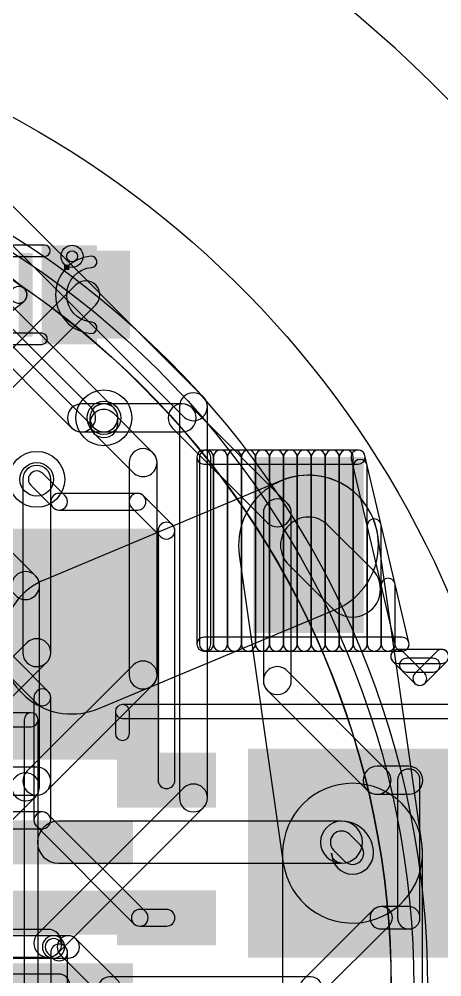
# Model space of a CAD drawing. Extents: x 0 to 2.5, y 0 to 3.1.
# Drawn here: x 0.8045 to 0.9555, y 2.558 to 2.9007 of the extents above; entities that cross this region are included whole.
import ezdxf

# ---------------------------------------------------------------- set-up
doc = ezdxf.new("R2010")
doc.units = 0
for name, color, linetype in [('1', 22, 'CONTINUOUS'), ('15', 6, 'CONTINUOUS'), ('16', 175, 'CONTINUOUS'), ('18', 82, 'CONTINUOUS'), ('19', 53, 'CONTINUOUS'), ('2', 4, 'CONTINUOUS'), ('21', 253, 'CONTINUOUS'), ('22', 253, 'CONTINUOUS'), ('31', 253, 'CONTINUOUS'), ('32', 253, 'CONTINUOUS'), ('46', 140, 'CONTINUOUS'), ('51', 253, 'CONTINUOUS')]:
    doc.layers.add(name, color=color, linetype=linetype)

# ---------------------------------------------------------------- blocks, each defined once
blk = doc.blocks.new('RECT')
blk.add_solid([(-0.5, -0.5), (0.5, -0.5), (-0.5, 0.5), (0.5, 0.5)])
blk = doc.blocks.new('ROUNDV')
blk.add_circle((0, 0), 0.5)

msp = doc.modelspace()

# ---------------------------------------------------------------- linework, layer by layer
at = {"layer": '1'}
for points in [[(0.945531, 2.554331, 1), (0.950531, 2.554331, 0.414214), (0.633071, 2.871791, 1), (0.633071, 2.866791, -0.414214)], [(0.801803, 2.768464), (0.831835, 2.798496, 1), (0.824764, 2.805567), (0.794732, 2.775536, 1)], [(0.87048, 2.741476), (0.925598, 2.741476, 1), (0.925598, 2.746476), (0.87048, 2.746476, 1)], [(0.87298, 2.677047), (0.87298, 2.743976, 1), (0.86798, 2.743976), (0.86798, 2.677047, 1)], [(0.873886, 2.677047), (0.873886, 2.743976, 1), (0.868886, 2.743976), (0.868886, 2.677047, 1)], [(0.878886, 2.677047), (0.878886, 2.743976, 1), (0.873886, 2.743976), (0.873886, 2.677047, 1)], [(0.883886, 2.677047), (0.883886, 2.743976, 1), (0.878886, 2.743976), (0.878886, 2.677047, 1)], [(0.888886, 2.677047), (0.888886, 2.743976, 1), (0.883886, 2.743976), (0.883886, 2.677047, 1)], [(0.893886, 2.677047), (0.893886, 2.743976, 1), (0.888886, 2.743976), (0.888886, 2.677047, 1)], [(0.898886, 2.677047), (0.898886, 2.743976, 1), (0.893886, 2.743976), (0.893886, 2.677047, 1)], [(0.903886, 2.677047), (0.903886, 2.743976, 1), (0.898886, 2.743976), (0.898886, 2.677047, 1)], [(0.908886, 2.677047), (0.908886, 2.743976, 1), (0.903886, 2.743976), (0.903886, 2.677047, 1)], [(0.913886, 2.677047), (0.913886, 2.743976, 1), (0.908886, 2.743976), (0.908886, 2.677047, 1)], [(0.918886, 2.677047), (0.918886, 2.743976, 1), (0.913886, 2.743976), (0.913886, 2.677047, 1)], [(0.923886, 2.677047), (0.923886, 2.743976, 1), (0.918886, 2.743976), (0.918886, 2.677047, 1)], [(0.923165, 2.743404), (0.938913, 2.676475, 1), (0.94378, 2.67762), (0.928032, 2.744549, 1)], [(0.928886, 2.677047), (0.928886, 2.74063, 1), (0.923886, 2.74063), (0.923886, 2.677047, 1)], [(0.83289, 2.653986), (0.917535, 2.689419, 1), (0.898228, 2.735541), (0.813583, 2.700108, 1)], [(0.948379, 2.60578), (0.932631, 2.716016, 1), (0.883133, 2.708945), (0.898881, 2.598709, 1)], [(0.930701, 2.703803), (0.914953, 2.719551, 1), (0.900811, 2.705409), (0.916559, 2.689661, 1)], [(0.933886, 2.677047), (0.933886, 2.71938, 1), (0.928886, 2.71938), (0.928886, 2.677047, 1)], [(0.938886, 2.677047), (0.938886, 2.69813, 1), (0.933886, 2.69813), (0.933886, 2.677047, 1)], [(0.941346, 2.679547), (0.87048, 2.679547, 1), (0.87048, 2.674547), (0.941346, 2.674547, 1)], [(0.94863, 2.507756), (0.94863, 2.602244, 1), (0.89863, 2.602244), (0.89863, 2.507756, 1)], [(0.818512, 2.598681), (0.919693, 2.598681, 1), (0.919693, 2.613681), (0.818512, 2.613681, 1)], [(0.91613, 2.602244, 1), (0.93113, 2.602244, 0.414214), (0.919693, 2.613681, 1), (0.919693, 2.598681, -0.414214)], [(0.916864, 2.603353), (0.920801, 2.599416, 1), (0.926458, 2.605073), (0.922521, 2.60901, 1)], [(0.818512, 2.559), (0.76974, 2.559, 1), (0.76974, 2.551), (0.818512, 2.551, 1)]]:
    msp.add_lwpolyline(points, format="xyb", close=True, dxfattribs=at)
at = {"layer": '15'}
for points in [[(0.82974, 2.758), (0.82974, 2.756, 1), (0.83974, 2.756), (0.83974, 2.758, 1)], [(0.831205, 2.752464), (0.845205, 2.738464, 1), (0.852276, 2.745536), (0.838276, 2.759536, 1)], [(0.84374, 2.742), (0.84374, 2.666, 1), (0.85374, 2.666), (0.85374, 2.742, 1)], [(0.80574, 2.736), (0.80574, 2.674, 1), (0.81574, 2.674), (0.81574, 2.736, 1)], [(0.807205, 2.677536), (0.793205, 2.663536, 1), (0.800276, 2.656464), (0.814276, 2.670464, 1)], [(0.845205, 2.669536), (0.807205, 2.631536, 1), (0.814276, 2.624464), (0.852276, 2.662464, 1)], [(0.81074, 2.633), (0.72874, 2.633, 1), (0.72874, 2.623), (0.81074, 2.623, 1)]]:
    msp.add_lwpolyline(points, format="xyb", close=True, dxfattribs=at)
at = {"layer": '16'}
for points in [[(0.945531, 2.554331, 1), (0.950531, 2.554331, 0.414214), (0.633071, 2.871791, 1), (0.633071, 2.866791, -0.414214)], [(0.789205, 2.788464), (0.823205, 2.754464, 1), (0.830276, 2.761536), (0.796276, 2.795536, 1)], [(0.82674, 2.753), (0.83474, 2.753, 1), (0.83474, 2.763), (0.82674, 2.763, 1)], [(0.86274, 2.763), (0.83474, 2.763, 1), (0.83474, 2.753), (0.86274, 2.753, 1)], [(0.859205, 2.754464), (0.893205, 2.720464, 1), (0.900276, 2.727536), (0.866276, 2.761536, 1)], [(0.820861, 2.730121), (0.812861, 2.738121, 1), (0.808619, 2.733879), (0.816619, 2.725879, 1)], [(0.84674, 2.731), (0.81874, 2.731, 1), (0.81874, 2.725), (0.84674, 2.725, 1)], [(0.859224, 2.719759), (0.848861, 2.730121, 1), (0.844619, 2.725879), (0.854981, 2.715516, 1)], [(0.89174, 2.724), (0.89174, 2.664, 1), (0.90174, 2.664), (0.90174, 2.724, 1)], [(0.860102, 2.62835), (0.860102, 2.717638, 1), (0.854102, 2.717638), (0.854102, 2.62835, 1)], [(0.814861, 2.660121), (0.792861, 2.682121, 1), (0.788619, 2.677879), (0.810619, 2.655879, 1)], [(0.893205, 2.660464), (0.928854, 2.624815, 1), (0.935925, 2.631886), (0.900276, 2.667536, 1)], [(0.80974, 2.658), (0.80974, 2.614, 1), (0.81574, 2.614), (0.81574, 2.658, 1)], [(0.49374, 2.6475), (0.80874, 2.6475, 1), (0.80874, 2.6525), (0.49374, 2.6525, 1)], [(0.80624, 2.65), (0.80624, 2.45, 1), (0.81124, 2.45), (0.81124, 2.65, 1)], [(0.93239, 2.62335), (0.943717, 2.62335, 1), (0.943717, 2.63335), (0.93239, 2.63335, 1)], [(0.939717, 2.62835), (0.939717, 2.579138, 1), (0.947717, 2.579138), (0.947717, 2.62835, 1)], [(0.77674, 2.611), (0.81274, 2.611, 1), (0.81274, 2.617), (0.77674, 2.617, 1)], [(0.810619, 2.611879), (0.845481, 2.577016, 1), (0.849724, 2.581259), (0.814861, 2.616121, 1)], [(0.847602, 2.576138), (0.857102, 2.576138, 1), (0.857102, 2.582138), (0.847602, 2.582138, 1)], [(0.93105, 2.581966), (0.905912, 2.556828, 1), (0.911569, 2.551172), (0.936706, 2.576309, 1)], [(0.943717, 2.583138), (0.933878, 2.583138, 1), (0.933878, 2.575138), (0.943717, 2.575138, 1)], [(0.790126, 2.564701), (0.81674, 2.564701, 1), (0.81674, 2.572701), (0.790126, 2.572701, 1)], [(0.81674, 2.564701), (0.822039, 2.564701, 1), (0.822039, 2.572701), (0.81674, 2.572701, 1)], [(0.820861, 2.568822), (0.818861, 2.570822, 1), (0.814619, 2.566579), (0.816619, 2.564579, 1)], [(0.819211, 2.565872), (0.833912, 2.551172, 1), (0.839569, 2.556828), (0.824868, 2.571529, 1)], [(0.81574, 2.566701), (0.81574, 2.428, 1), (0.82174, 2.428), (0.82174, 2.566701, 1)], [(0.90874, 2.558), (0.83674, 2.558, 1), (0.83674, 2.55), (0.90874, 2.55, 1)]]:
    msp.add_lwpolyline(points, format="xyb", close=True, dxfattribs=at)
at = {"layer": '19'}
for radius in [0.304381, 0.304281]:
    msp.add_circle((0.633071, 2.554331), radius, dxfattribs=at)
at = {"layer": '2'}
for points in [[(0.870276, 2.765536), (0.796276, 2.839536, 1), (0.789205, 2.832464), (0.863205, 2.758464, 1)], [(0.781205, 2.804464), (0.831205, 2.754464, 1), (0.838276, 2.761536), (0.788276, 2.811536, 1)], [(0.87174, 2.622), (0.87174, 2.762, 1), (0.86174, 2.762), (0.86174, 2.622, 1)], [(0.785236, 2.712433), (0.803205, 2.694464, 1), (0.810276, 2.701536), (0.792307, 2.719504, 1)], [(0.80174, 2.698), (0.80174, 2.626, 1), (0.81174, 2.626), (0.81174, 2.698, 1)], [(0.803205, 2.629536), (0.777205, 2.603536, 1), (0.784276, 2.596464), (0.810276, 2.622464, 1)], [(0.818276, 2.566464), (0.870276, 2.618464, 1), (0.863205, 2.625536), (0.811205, 2.573536, 1)], [(0.65474, 2.565), (0.81474, 2.565, 1), (0.81474, 2.575), (0.65474, 2.575, 1)]]:
    msp.add_lwpolyline(points, format="xyb", close=True, dxfattribs=at)
at = {"layer": '21'}
for points in [[(0.806146, 2.804374), (0.793646, 2.814374, 1), (0.789898, 2.809689), (0.802398, 2.799689, 1)], [(0.793646, 2.789689), (0.806146, 2.799689, 1), (0.802398, 2.804374), (0.789898, 2.794374, 1)]]:
    msp.add_lwpolyline(points, format="xyb", close=True, dxfattribs=at)
at = {"layer": '22'}
for points in [[(0.93978, 2.670142), (0.955528, 2.670142, 1), (0.955528, 2.675142), (0.93978, 2.675142, 1)], [(0.93978, 2.670142), (0.955528, 2.670142, 1), (0.955528, 2.675142), (0.93978, 2.675142, 1)], [(0.949421, 2.666535), (0.941547, 2.674409, 1), (0.938012, 2.670874), (0.945886, 2.663, 1)], [(0.949421, 2.666535), (0.941547, 2.674409, 1), (0.938012, 2.670874), (0.945886, 2.663, 1)], [(0.95376, 2.674409), (0.945886, 2.666535, 1), (0.949421, 2.663), (0.957295, 2.670874, 1)], [(0.95376, 2.674409), (0.945886, 2.666535, 1), (0.949421, 2.663), (0.957295, 2.670874, 1)], [(0.952417, 2.672031), (0.94289, 2.672031, 1), (0.94289, 2.667031), (0.952417, 2.667031, 1)], [(0.838854, 2.652957), (0.838854, 2.645083, 1), (0.843854, 2.645083), (0.843854, 2.652957, 1)], [(0.959465, 2.655457), (0.841354, 2.655457, 1), (0.841354, 2.650457), (0.959465, 2.650457, 1)]]:
    msp.add_lwpolyline(points, format="xyb", close=True, dxfattribs=at)
at = {"layer": '46'}
msp.add_lwpolyline([(0.96874, 2.667163, 1), (1.063544, 2.698978, 0.32219), (0.633084, 3.008661, 1), (0.633057, 2.908661, -0.32219)], format="xyb", close=True, dxfattribs=at)
at = {"layer": '51'}
for points in [[(0.813535, 2.81978), (0.784992, 2.81978, 1), (0.784992, 2.81578), (0.813535, 2.81578, 1)], [(0.830441, 2.81185, 1), (0.830094, 2.815835, 0.916777), (0.830094, 2.788228, 1), (0.830441, 2.792213, -0.916777)], [(0.812551, 2.788283), (0.784992, 2.788283, 1), (0.784992, 2.784283), (0.812551, 2.784283, 1)]]:
    msp.add_lwpolyline(points, format="xyb", close=True, dxfattribs=at)
for radius in [0.003953, 0.001953]:
    msp.add_circle((0.823378, 2.815811), radius, dxfattribs=at)

# ---------------------------------------------------------------- block references
at = {"layer": '1'}
for p, xscale, yscale, rotation in [((0.828299, 2.802031), 0.031496, 0.031496, 270), ((0.907882, 2.71248), 0.062992, 0.03937, 90), ((0.823236, 2.677047), 0.082677, 0.062992, 90), ((0.92363, 2.602244), 0.074803, 0.074803, 90), ((0.818512, 2.606181), 0.015748, 0.05315, 90), ((0.818512, 2.580984), 0.015748, 0.05315, 90), ((0.818512, 2.555), 0.015748, 0.05315, 90)]:
    msp.add_blockref('RECT', p, dxfattribs=dict(at, xscale=xscale, yscale=yscale, rotation=rotation))
at = {"layer": '16', "xscale": 0.035433, "yscale": 0.019685, "rotation": 180}
for p in [(0.857102, 2.62835), (0.943717, 2.62835), (0.857102, 2.579138), (0.943717, 2.579138)]:
    msp.add_blockref('RECT', p, dxfattribs=at)
at = {"layer": '18'}
for p, xscale, yscale in [((0.83474, 2.758), 0.02, 0.02), ((0.83474, 2.758), 0.02, 0.02), ((0.83474, 2.758), 0.012, 0.012), ((0.83474, 2.758), 0.012, 0.012), ((0.81074, 2.736), 0.02, 0.02), ((0.81074, 2.736), 0.02, 0.02), ((0.81074, 2.736), 0.012, 0.012), ((0.81074, 2.736), 0.012, 0.012)]:
    msp.add_blockref('ROUNDV', p, dxfattribs=dict(at, xscale=xscale, yscale=yscale))
at = {"layer": '21', "xscale": 0.03, "yscale": 0.005, "rotation": 270}
msp.add_blockref('RECT', (0.806772, 2.802031), dxfattribs=at)
at = {"layer": '31'}
for p, xscale, yscale, rotation in [((0.828299, 2.802031), 0.029496, 0.029496, 270), ((0.907882, 2.71248), 0.060992, 0.03737, 90), ((0.823236, 2.677047), 0.080677, 0.060992, 90), ((0.92363, 2.602244), 0.072803, 0.072803, 90), ((0.818512, 2.606181), 0.013748, 0.05115, 90), ((0.818512, 2.580984), 0.013748, 0.05115, 90), ((0.818512, 2.555), 0.013748, 0.05115, 90)]:
    msp.add_blockref('RECT', p, dxfattribs=dict(at, xscale=xscale, yscale=yscale, rotation=rotation))
at = {"layer": '32', "xscale": 0.033433, "yscale": 0.017685, "rotation": 180}
for p in [(0.857102, 2.62835), (0.943717, 2.62835), (0.857102, 2.579138), (0.943717, 2.579138)]:
    msp.add_blockref('RECT', p, dxfattribs=at)
at = {"layer": '51', "rotation": 270}
for p, xscale, yscale in [((0.819933, 2.818764), 0.001969, 0.014764), ((0.81698, 2.802031), 0.035433, 0.008858), ((0.829283, 2.815811), 0.007874, 0.005906), ((0.821409, 2.811874), 0.001969, 0.001969), ((0.826331, 2.788252), 0.007874, 0.011811)]:
    msp.add_blockref('RECT', p, dxfattribs=dict(at, xscale=xscale, yscale=yscale))

doc.saveas('drawing.dxf')
